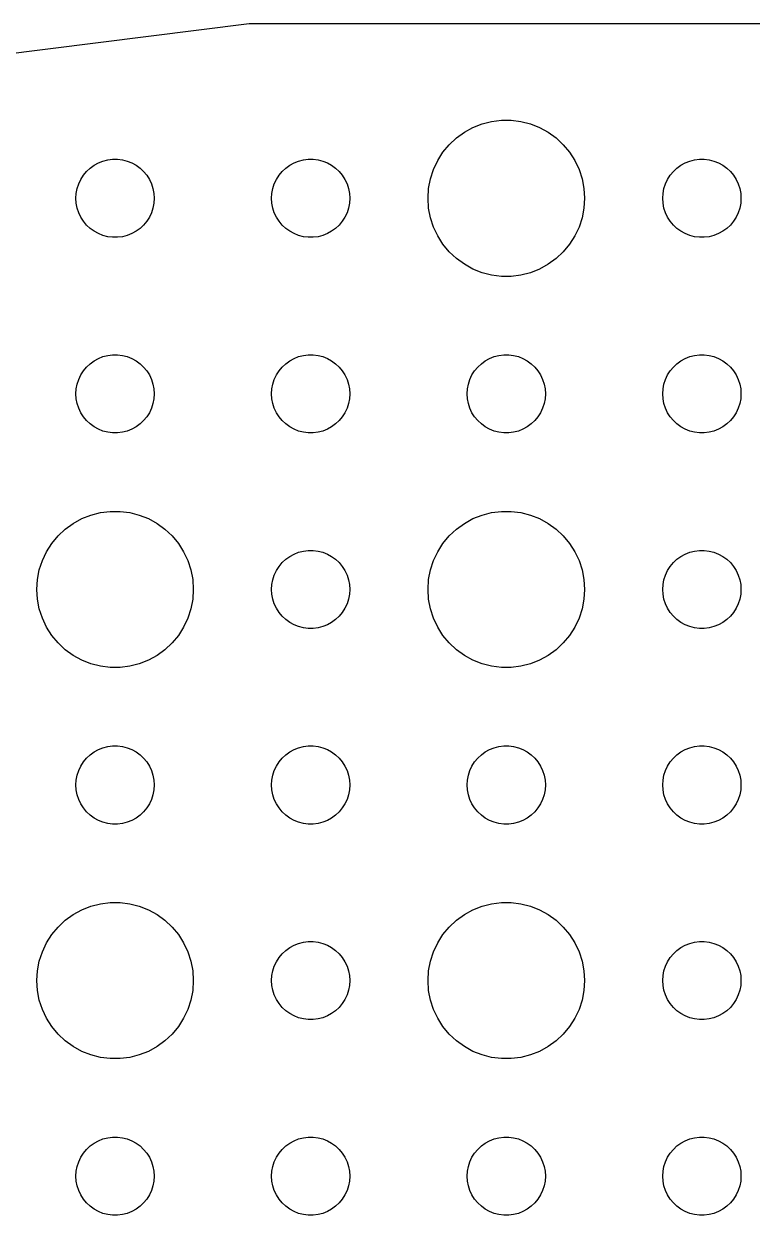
# Model space of a CAD drawing. Header units: metres. Extents: x -157 to 157, y -157 to 157.
# Drawn here: x -18.5 to 9.43, y 111 to 156.69 of the extents above; entities that cross this region are included whole.
import ezdxf

# ---------------------------------------------------------------- set-up
doc = ezdxf.new("R2010")
doc.units = ezdxf.units.M

msp = doc.modelspace()

# ---------------------------------------------------------------- linework, layer by layer
for p, q in [((-9.85811, 156.69), (-29.4189, 154.219)), ((9.85811, 156.69), (-9.85811, 156.69)), ((-1.60747, 152.533), (-1.27733, 152.714)), ((-1.27733, 152.714), (-0.92705, 152.853)), ((-0.92705, 152.853), (-0.56213, 152.947)), ((-0.56213, 152.947), (-0.18837, 152.994)), ((-0.18837, 152.994), (0.18837, 152.994)), ((0.18837, 152.994), (0.56213, 152.947)), ((0.56213, 152.947), (0.92705, 152.853)), ((0.92705, 152.853), (1.27733, 152.714)), ((1.27733, 152.714), (1.60747, 152.533)), ((-2.1869, 152.054), (-1.91226, 152.312)), ((-1.91226, 152.312), (-1.60747, 152.533)), ((1.60747, 152.533), (1.91226, 152.312)), ((1.91226, 152.312), (2.1869, 152.054)), ((-2.62891, 151.445), (-2.42705, 151.763)), ((-2.42705, 151.763), (-2.1869, 152.054)), ((2.1869, 152.054), (2.42705, 151.763)), ((2.42705, 151.763), (2.62891, 151.445)), ((-15.9561, 151.156), (-15.8037, 151.266)), ((-15.8037, 151.266), (-15.6387, 151.357)), ((-15.6387, 151.357), (-15.4635, 151.427)), ((-15.4635, 151.427), (-15.2811, 151.473)), ((-15.2811, 151.473), (-15.0942, 151.497)), ((-15.0942, 151.497), (-14.9058, 151.497)), ((-14.9058, 151.497), (-14.7189, 151.473)), ((-14.7189, 151.473), (-14.5365, 151.427)), ((-14.5365, 151.427), (-14.3613, 151.357)), ((-14.3613, 151.357), (-14.1963, 151.266)), ((-14.1963, 151.266), (-14.0439, 151.156)), ((-8.45613, 151.156), (-8.30373, 151.266)), ((-8.30373, 151.266), (-8.13866, 151.357)), ((-8.13866, 151.357), (-7.96352, 151.427)), ((-7.96352, 151.427), (-7.78107, 151.473)), ((-7.78107, 151.473), (-7.59418, 151.497)), ((-7.59418, 151.497), (-7.40581, 151.497)), ((-7.40581, 151.497), (-7.21892, 151.473)), ((-7.21892, 151.473), (-7.03647, 151.427)), ((-7.03647, 151.427), (-6.86133, 151.357)), ((-6.86133, 151.357), (-6.69626, 151.266)), ((-6.69626, 151.266), (-6.54385, 151.156)), ((-2.78932, 151.104), (-2.62891, 151.445)), ((2.62891, 151.445), (2.78932, 151.104)), ((6.54385, 151.156), (6.69626, 151.266)), ((6.69626, 151.266), (6.86133, 151.357)), ((6.86133, 151.357), (7.03647, 151.427)), ((7.03647, 151.427), (7.21892, 151.473)), ((7.21892, 151.473), (7.40581, 151.497)), ((7.40581, 151.497), (7.59418, 151.497)), ((7.59418, 151.497), (7.78107, 151.473)), ((7.78107, 151.473), (7.96352, 151.427)), ((7.96352, 151.427), (8.13866, 151.357)), ((8.13866, 151.357), (8.30373, 151.266)), ((8.30373, 151.266), (8.45613, 151.156)), ((-16.3145, 150.723), (-16.2135, 150.882)), ((-16.2135, 150.882), (-16.0934, 151.027)), ((-16.0934, 151.027), (-15.9561, 151.156)), ((-14.0439, 151.156), (-13.9065, 151.027)), ((-13.9065, 151.027), (-13.7865, 150.882)), ((-13.7865, 150.882), (-13.6855, 150.723)), ((-8.81445, 150.723), (-8.71352, 150.882)), ((-8.71352, 150.882), (-8.59344, 151.027)), ((-8.59344, 151.027), (-8.45613, 151.156)), ((-6.54385, 151.156), (-6.40654, 151.027)), ((-6.40654, 151.027), (-6.28647, 150.882)), ((-6.28647, 150.882), (-6.18553, 150.723)), ((-2.90575, 150.746), (-2.78932, 151.104)), ((2.78932, 151.104), (2.90575, 150.746)), ((6.18553, 150.723), (6.28647, 150.882)), ((6.28647, 150.882), (6.40654, 151.027)), ((6.40654, 151.027), (6.54385, 151.156)), ((8.45613, 151.156), (8.59344, 151.027)), ((8.59344, 151.027), (8.71352, 150.882)), ((8.71352, 150.882), (8.81445, 150.723)), ((-16.4882, 150.188), (-16.4529, 150.373)), ((-16.4529, 150.373), (-16.3947, 150.552)), ((-16.3947, 150.552), (-16.3145, 150.723)), ((-13.6855, 150.723), (-13.6053, 150.552)), ((-13.6053, 150.552), (-13.5471, 150.373)), ((-13.5471, 150.373), (-13.5118, 150.188)), ((-8.98816, 150.188), (-8.95287, 150.373)), ((-8.95287, 150.373), (-8.89465, 150.552)), ((-8.89465, 150.552), (-8.81445, 150.723)), ((-6.18553, 150.723), (-6.10533, 150.552)), ((-6.10533, 150.552), (-6.04712, 150.373)), ((-6.04712, 150.373), (-6.01183, 150.188)), ((-3, 150), (-2.97633, 150.376)), ((-2.97633, 150.376), (-2.90575, 150.746)), ((2.90575, 150.746), (2.97633, 150.376)), ((2.97633, 150.376), (3, 150)), ((6.01183, 150.188), (6.04712, 150.373)), ((6.04712, 150.373), (6.10533, 150.552)), ((6.10533, 150.552), (6.18553, 150.723)), ((8.81445, 150.723), (8.89465, 150.552)), ((8.89465, 150.552), (8.95287, 150.373)), ((8.95287, 150.373), (8.98816, 150.188)), ((-16.5, 150), (-16.4882, 150.188)), ((-16.4882, 149.812), (-16.5, 150)), ((-13.5118, 150.188), (-13.5, 150)), ((-13.5, 150), (-13.5118, 149.812)), ((-9, 150), (-8.98816, 150.188)), ((-8.98816, 149.812), (-9, 150)), ((-6.01183, 150.188), (-6, 150)), ((-6, 150), (-6.01183, 149.812)), ((-2.97633, 149.624), (-3, 150)), ((3, 150), (2.97633, 149.624)), ((6, 150), (6.01183, 150.188)), ((6.01183, 149.812), (6, 150)), ((8.98816, 150.188), (9, 150)), ((9, 150), (8.98816, 149.812)), ((-16.4529, 149.627), (-16.4882, 149.812)), ((-16.3947, 149.448), (-16.4529, 149.627)), ((-16.3145, 149.277), (-16.3947, 149.448)), ((-13.6053, 149.448), (-13.6855, 149.277)), ((-13.5471, 149.627), (-13.6053, 149.448)), ((-13.5118, 149.812), (-13.5471, 149.627)), ((-8.95287, 149.627), (-8.98816, 149.812)), ((-8.89465, 149.448), (-8.95287, 149.627)), ((-8.81445, 149.277), (-8.89465, 149.448)), ((-6.10533, 149.448), (-6.18553, 149.277)), ((-6.04712, 149.627), (-6.10533, 149.448)), ((-6.01183, 149.812), (-6.04712, 149.627)), ((-2.90575, 149.254), (-2.97633, 149.624)), ((2.97633, 149.624), (2.90575, 149.254)), ((6.04712, 149.627), (6.01183, 149.812)), ((6.10533, 149.448), (6.04712, 149.627)), ((6.18553, 149.277), (6.10533, 149.448)), ((8.89465, 149.448), (8.81445, 149.277)), ((8.95287, 149.627), (8.89465, 149.448)), ((8.98816, 149.812), (8.95287, 149.627)), ((-16.2135, 149.118), (-16.3145, 149.277)), ((-16.0934, 148.973), (-16.2135, 149.118)), ((-15.9561, 148.844), (-16.0934, 148.973)), ((-13.9065, 148.973), (-14.0439, 148.844)), ((-13.7865, 149.118), (-13.9065, 148.973)), ((-13.6855, 149.277), (-13.7865, 149.118)), ((-8.71352, 149.118), (-8.81445, 149.277)), ((-8.59344, 148.973), (-8.71352, 149.118)), ((-8.45613, 148.844), (-8.59344, 148.973)), ((-6.40654, 148.973), (-6.54385, 148.844)), ((-6.28647, 149.118), (-6.40654, 148.973)), ((-6.18553, 149.277), (-6.28647, 149.118)), ((-2.78932, 148.896), (-2.90575, 149.254)), ((2.90575, 149.254), (2.78932, 148.896)), ((6.28647, 149.118), (6.18553, 149.277)), ((6.40654, 148.973), (6.28647, 149.118)), ((6.54385, 148.844), (6.40654, 148.973)), ((8.59344, 148.973), (8.45613, 148.844)), ((8.71352, 149.118), (8.59344, 148.973)), ((8.81445, 149.277), (8.71352, 149.118)), ((-15.8037, 148.734), (-15.9561, 148.844)), ((-15.6387, 148.643), (-15.8037, 148.734)), ((-15.4635, 148.573), (-15.6387, 148.643)), ((-15.2811, 148.527), (-15.4635, 148.573)), ((-15.0942, 148.503), (-15.2811, 148.527)), ((-14.9058, 148.503), (-15.0942, 148.503)), ((-14.7189, 148.527), (-14.9058, 148.503)), ((-14.5365, 148.573), (-14.7189, 148.527)), ((-14.3613, 148.643), (-14.5365, 148.573)), ((-14.1963, 148.734), (-14.3613, 148.643)), ((-14.0439, 148.844), (-14.1963, 148.734)), ((-8.30373, 148.734), (-8.45613, 148.844)), ((-8.13866, 148.643), (-8.30373, 148.734)), ((-7.96352, 148.573), (-8.13866, 148.643)), ((-7.78107, 148.527), (-7.96352, 148.573)), ((-7.59418, 148.503), (-7.78107, 148.527)), ((-7.40581, 148.503), (-7.59418, 148.503)), ((-7.21892, 148.527), (-7.40581, 148.503)), ((-7.03647, 148.573), (-7.21892, 148.527)), ((-6.86133, 148.643), (-7.03647, 148.573)), ((-6.69626, 148.734), (-6.86133, 148.643)), ((-6.54385, 148.844), (-6.69626, 148.734)), ((-2.62891, 148.555), (-2.78932, 148.896)), ((-2.42705, 148.237), (-2.62891, 148.555)), ((2.62891, 148.555), (2.42705, 148.237)), ((2.78932, 148.896), (2.62891, 148.555)), ((6.69626, 148.734), (6.54385, 148.844)), ((6.86133, 148.643), (6.69626, 148.734)), ((7.03647, 148.573), (6.86133, 148.643)), ((7.21892, 148.527), (7.03647, 148.573)), ((7.40581, 148.503), (7.21892, 148.527)), ((7.59418, 148.503), (7.40581, 148.503)), ((7.78107, 148.527), (7.59418, 148.503)), ((7.96352, 148.573), (7.78107, 148.527)), ((8.13866, 148.643), (7.96352, 148.573)), ((8.30373, 148.734), (8.13866, 148.643)), ((8.45613, 148.844), (8.30373, 148.734)), ((-2.1869, 147.946), (-2.42705, 148.237)), ((2.42705, 148.237), (2.1869, 147.946)), ((-1.91226, 147.688), (-2.1869, 147.946)), ((-1.60747, 147.467), (-1.91226, 147.688)), ((1.91226, 147.688), (1.60747, 147.467)), ((2.1869, 147.946), (1.91226, 147.688)), ((-1.27733, 147.286), (-1.60747, 147.467)), ((-0.92705, 147.147), (-1.27733, 147.286)), ((-0.56213, 147.053), (-0.92705, 147.147)), ((0.92705, 147.147), (0.56213, 147.053)), ((1.27733, 147.286), (0.92705, 147.147)), ((1.60747, 147.467), (1.27733, 147.286)), ((-0.18837, 147.006), (-0.56213, 147.053)), ((0.18837, 147.006), (-0.18837, 147.006)), ((0.56213, 147.053), (0.18837, 147.006)), ((-15.6387, 143.857), (-15.4635, 143.927)), ((-15.4635, 143.927), (-15.2811, 143.973)), ((-15.2811, 143.973), (-15.0942, 143.997)), ((-15.0942, 143.997), (-14.9058, 143.997)), ((-14.9058, 143.997), (-14.7189, 143.973)), ((-14.7189, 143.973), (-14.5365, 143.927)), ((-14.5365, 143.927), (-14.3613, 143.857)), ((-8.13866, 143.857), (-7.96352, 143.927)), ((-7.96352, 143.927), (-7.78107, 143.973)), ((-7.78107, 143.973), (-7.59418, 143.997)), ((-7.59418, 143.997), (-7.40581, 143.997)), ((-7.40581, 143.997), (-7.21892, 143.973)), ((-7.21892, 143.973), (-7.03647, 143.927)), ((-7.03647, 143.927), (-6.86133, 143.857)), ((-0.63866, 143.857), (-0.46352, 143.927)), ((-0.46352, 143.927), (-0.28107, 143.973)), ((-0.28107, 143.973), (-0.09418, 143.997)), ((-0.09418, 143.997), (0.09418, 143.997)), ((0.09418, 143.997), (0.28107, 143.973)), ((0.28107, 143.973), (0.46352, 143.927)), ((0.46352, 143.927), (0.63866, 143.857)), ((6.86133, 143.857), (7.03647, 143.927)), ((7.03647, 143.927), (7.21892, 143.973)), ((7.21892, 143.973), (7.40581, 143.997)), ((7.40581, 143.997), (7.59418, 143.997)), ((7.59418, 143.997), (7.78107, 143.973)), ((7.78107, 143.973), (7.96352, 143.927)), ((7.96352, 143.927), (8.13866, 143.857)), ((-16.2135, 143.382), (-16.0934, 143.527)), ((-16.0934, 143.527), (-15.9561, 143.656)), ((-15.9561, 143.656), (-15.8037, 143.766)), ((-15.8037, 143.766), (-15.6387, 143.857)), ((-14.3613, 143.857), (-14.1963, 143.766)), ((-14.1963, 143.766), (-14.0439, 143.656)), ((-14.0439, 143.656), (-13.9065, 143.527)), ((-13.9065, 143.527), (-13.7865, 143.382)), ((-8.71352, 143.382), (-8.59344, 143.527)), ((-8.59344, 143.527), (-8.45613, 143.656)), ((-8.45613, 143.656), (-8.30373, 143.766)), ((-8.30373, 143.766), (-8.13866, 143.857)), ((-6.86133, 143.857), (-6.69626, 143.766)), ((-6.69626, 143.766), (-6.54385, 143.656)), ((-6.54385, 143.656), (-6.40654, 143.527)), ((-6.40654, 143.527), (-6.28647, 143.382)), ((-1.21352, 143.382), (-1.09344, 143.527)), ((-1.09344, 143.527), (-0.95613, 143.656)), ((-0.95613, 143.656), (-0.80373, 143.766)), ((-0.80373, 143.766), (-0.63866, 143.857)), ((0.63866, 143.857), (0.80373, 143.766)), ((0.80373, 143.766), (0.95613, 143.656)), ((0.95613, 143.656), (1.09344, 143.527)), ((1.09344, 143.527), (1.21352, 143.382)), ((6.28647, 143.382), (6.40654, 143.527)), ((6.40654, 143.527), (6.54385, 143.656)), ((6.54385, 143.656), (6.69626, 143.766)), ((6.69626, 143.766), (6.86133, 143.857)), ((8.13866, 143.857), (8.30373, 143.766)), ((8.30373, 143.766), (8.45613, 143.656)), ((8.45613, 143.656), (8.59344, 143.527)), ((8.59344, 143.527), (8.71352, 143.382)), ((-16.4529, 142.873), (-16.3947, 143.052)), ((-16.3947, 143.052), (-16.3145, 143.223)), ((-16.3145, 143.223), (-16.2135, 143.382)), ((-13.7865, 143.382), (-13.6855, 143.223)), ((-13.6855, 143.223), (-13.6053, 143.052)), ((-13.6053, 143.052), (-13.5471, 142.873)), ((-8.95287, 142.873), (-8.89465, 143.052)), ((-8.89465, 143.052), (-8.81445, 143.223)), ((-8.81445, 143.223), (-8.71352, 143.382)), ((-6.28647, 143.382), (-6.18553, 143.223)), ((-6.18553, 143.223), (-6.10533, 143.052)), ((-6.10533, 143.052), (-6.04712, 142.873)), ((-1.45287, 142.873), (-1.39465, 143.052)), ((-1.39465, 143.052), (-1.31445, 143.223)), ((-1.31445, 143.223), (-1.21352, 143.382)), ((1.21352, 143.382), (1.31445, 143.223)), ((1.31445, 143.223), (1.39465, 143.052)), ((1.39465, 143.052), (1.45287, 142.873)), ((6.04712, 142.873), (6.10533, 143.052)), ((6.10533, 143.052), (6.18553, 143.223)), ((6.18553, 143.223), (6.28647, 143.382)), ((8.71352, 143.382), (8.81445, 143.223)), ((8.81445, 143.223), (8.89465, 143.052)), ((8.89465, 143.052), (8.95287, 142.873)), ((-16.5, 142.5), (-16.4882, 142.688)), ((-16.4882, 142.688), (-16.4529, 142.873)), ((-13.5471, 142.873), (-13.5118, 142.688)), ((-13.5118, 142.688), (-13.5, 142.5)), ((-9, 142.5), (-8.98816, 142.688)), ((-8.98816, 142.688), (-8.95287, 142.873)), ((-6.04712, 142.873), (-6.01183, 142.688)), ((-6.01183, 142.688), (-6, 142.5)), ((-1.5, 142.5), (-1.48816, 142.688)), ((-1.48816, 142.688), (-1.45287, 142.873)), ((1.45287, 142.873), (1.48816, 142.688)), ((1.48816, 142.688), (1.5, 142.5)), ((6, 142.5), (6.01183, 142.688)), ((6.01183, 142.688), (6.04712, 142.873)), ((8.95287, 142.873), (8.98816, 142.688)), ((8.98816, 142.688), (9, 142.5)), ((-16.4882, 142.312), (-16.5, 142.5)), ((-16.4529, 142.127), (-16.4882, 142.312)), ((-16.3947, 141.948), (-16.4529, 142.127)), ((-13.5471, 142.127), (-13.6053, 141.948)), ((-13.5118, 142.312), (-13.5471, 142.127)), ((-13.5, 142.5), (-13.5118, 142.312)), ((-8.98816, 142.312), (-9, 142.5)), ((-8.95287, 142.127), (-8.98816, 142.312)), ((-8.89465, 141.948), (-8.95287, 142.127)), ((-6.04712, 142.127), (-6.10533, 141.948)), ((-6.01183, 142.312), (-6.04712, 142.127)), ((-6, 142.5), (-6.01183, 142.312)), ((-1.48816, 142.312), (-1.5, 142.5)), ((-1.45287, 142.127), (-1.48816, 142.312)), ((-1.39465, 141.948), (-1.45287, 142.127)), ((1.45287, 142.127), (1.39465, 141.948)), ((1.48816, 142.312), (1.45287, 142.127)), ((1.5, 142.5), (1.48816, 142.312)), ((6.01183, 142.312), (6, 142.5)), ((6.04712, 142.127), (6.01183, 142.312)), ((6.10533, 141.948), (6.04712, 142.127)), ((8.95287, 142.127), (8.89465, 141.948)), ((8.98816, 142.312), (8.95287, 142.127)), ((9, 142.5), (8.98816, 142.312)), ((-16.3145, 141.777), (-16.3947, 141.948)), ((-16.2135, 141.618), (-16.3145, 141.777)), ((-13.6855, 141.777), (-13.7865, 141.618)), ((-13.6053, 141.948), (-13.6855, 141.777)), ((-8.81445, 141.777), (-8.89465, 141.948)), ((-8.71352, 141.618), (-8.81445, 141.777)), ((-6.18553, 141.777), (-6.28647, 141.618)), ((-6.10533, 141.948), (-6.18553, 141.777)), ((-1.31445, 141.777), (-1.39465, 141.948)), ((-1.21352, 141.618), (-1.31445, 141.777)), ((1.31445, 141.777), (1.21352, 141.618)), ((1.39465, 141.948), (1.31445, 141.777)), ((6.18553, 141.777), (6.10533, 141.948)), ((6.28647, 141.618), (6.18553, 141.777)), ((8.81445, 141.777), (8.71352, 141.618)), ((8.89465, 141.948), (8.81445, 141.777)), ((-16.0934, 141.473), (-16.2135, 141.618)), ((-15.9561, 141.344), (-16.0934, 141.473)), ((-15.8037, 141.234), (-15.9561, 141.344)), ((-15.6387, 141.143), (-15.8037, 141.234)), ((-14.1963, 141.234), (-14.3613, 141.143)), ((-14.0439, 141.344), (-14.1963, 141.234)), ((-13.9065, 141.473), (-14.0439, 141.344)), ((-13.7865, 141.618), (-13.9065, 141.473)), ((-8.59344, 141.473), (-8.71352, 141.618)), ((-8.45613, 141.344), (-8.59344, 141.473)), ((-8.30373, 141.234), (-8.45613, 141.344)), ((-8.13866, 141.143), (-8.30373, 141.234)), ((-6.69626, 141.234), (-6.86133, 141.143)), ((-6.54385, 141.344), (-6.69626, 141.234)), ((-6.40654, 141.473), (-6.54385, 141.344)), ((-6.28647, 141.618), (-6.40654, 141.473)), ((-1.09344, 141.473), (-1.21352, 141.618)), ((-0.95613, 141.344), (-1.09344, 141.473)), ((-0.80373, 141.234), (-0.95613, 141.344)), ((-0.63866, 141.143), (-0.80373, 141.234)), ((0.80373, 141.234), (0.63866, 141.143)), ((0.95613, 141.344), (0.80373, 141.234)), ((1.09344, 141.473), (0.95613, 141.344)), ((1.21352, 141.618), (1.09344, 141.473)), ((6.40654, 141.473), (6.28647, 141.618)), ((6.54385, 141.344), (6.40654, 141.473)), ((6.69626, 141.234), (6.54385, 141.344)), ((6.86133, 141.143), (6.69626, 141.234)), ((8.30373, 141.234), (8.13866, 141.143)), ((8.45613, 141.344), (8.30373, 141.234)), ((8.59344, 141.473), (8.45613, 141.344)), ((8.71352, 141.618), (8.59344, 141.473)), ((-15.4635, 141.073), (-15.6387, 141.143)), ((-15.2811, 141.027), (-15.4635, 141.073)), ((-15.0942, 141.003), (-15.2811, 141.027)), ((-14.9058, 141.003), (-15.0942, 141.003)), ((-14.7189, 141.027), (-14.9058, 141.003)), ((-14.5365, 141.073), (-14.7189, 141.027)), ((-14.3613, 141.143), (-14.5365, 141.073)), ((-7.96352, 141.073), (-8.13866, 141.143)), ((-7.78107, 141.027), (-7.96352, 141.073)), ((-7.59418, 141.003), (-7.78107, 141.027)), ((-7.40581, 141.003), (-7.59418, 141.003)), ((-7.21892, 141.027), (-7.40581, 141.003)), ((-7.03647, 141.073), (-7.21892, 141.027)), ((-6.86133, 141.143), (-7.03647, 141.073)), ((-0.46352, 141.073), (-0.63866, 141.143)), ((-0.28107, 141.027), (-0.46352, 141.073)), ((-0.09418, 141.003), (-0.28107, 141.027)), ((0.09418, 141.003), (-0.09418, 141.003)), ((0.28107, 141.027), (0.09418, 141.003)), ((0.46352, 141.073), (0.28107, 141.027)), ((0.63866, 141.143), (0.46352, 141.073)), ((7.03647, 141.073), (6.86133, 141.143)), ((7.21892, 141.027), (7.03647, 141.073)), ((7.40581, 141.003), (7.21892, 141.027)), ((7.59418, 141.003), (7.40581, 141.003)), ((7.78107, 141.027), (7.59418, 141.003)), ((7.96352, 141.073), (7.78107, 141.027)), ((8.13866, 141.143), (7.96352, 141.073)), ((-15.5621, 137.947), (-15.1884, 137.994)), ((-15.1884, 137.994), (-14.8116, 137.994)), ((-14.8116, 137.994), (-14.4379, 137.947)), ((-0.56213, 137.947), (-0.18837, 137.994)), ((-0.18837, 137.994), (0.18837, 137.994)), ((0.18837, 137.994), (0.56213, 137.947)), ((-16.9123, 137.312), (-16.6075, 137.533)), ((-16.6075, 137.533), (-16.2773, 137.714)), ((-16.2773, 137.714), (-15.927, 137.853)), ((-15.927, 137.853), (-15.5621, 137.947)), ((-14.4379, 137.947), (-14.0729, 137.853)), ((-14.0729, 137.853), (-13.7227, 137.714)), ((-13.7227, 137.714), (-13.3925, 137.533)), ((-13.3925, 137.533), (-13.0877, 137.312)), ((-1.91226, 137.312), (-1.60747, 137.533)), ((-1.60747, 137.533), (-1.27733, 137.714)), ((-1.27733, 137.714), (-0.92705, 137.853)), ((-0.92705, 137.853), (-0.56213, 137.947)), ((0.56213, 137.947), (0.92705, 137.853)), ((0.92705, 137.853), (1.27733, 137.714)), ((1.27733, 137.714), (1.60747, 137.533)), ((1.60747, 137.533), (1.91226, 137.312)), ((-17.1869, 137.054), (-16.9123, 137.312)), ((-13.0877, 137.312), (-12.8131, 137.054)), ((-2.1869, 137.054), (-1.91226, 137.312)), ((1.91226, 137.312), (2.1869, 137.054)), ((-17.6289, 136.445), (-17.427, 136.763)), ((-17.427, 136.763), (-17.1869, 137.054)), ((-12.8131, 137.054), (-12.5729, 136.763)), ((-12.5729, 136.763), (-12.3711, 136.445)), ((-2.62891, 136.445), (-2.42705, 136.763)), ((-2.42705, 136.763), (-2.1869, 137.054)), ((2.1869, 137.054), (2.42705, 136.763)), ((2.42705, 136.763), (2.62891, 136.445)), ((-17.7893, 136.104), (-17.6289, 136.445)), ((-12.3711, 136.445), (-12.2107, 136.104)), ((-8.59344, 136.027), (-8.45613, 136.156)), ((-8.45613, 136.156), (-8.30373, 136.266)), ((-8.30373, 136.266), (-8.13866, 136.357)), ((-8.13866, 136.357), (-7.96352, 136.427)), ((-7.96352, 136.427), (-7.78107, 136.473)), ((-7.78107, 136.473), (-7.59418, 136.497)), ((-7.59418, 136.497), (-7.40581, 136.497)), ((-7.40581, 136.497), (-7.21892, 136.473)), ((-7.21892, 136.473), (-7.03647, 136.427)), ((-7.03647, 136.427), (-6.86133, 136.357)), ((-6.86133, 136.357), (-6.69626, 136.266)), ((-6.69626, 136.266), (-6.54385, 136.156)), ((-6.54385, 136.156), (-6.40654, 136.027)), ((-2.78932, 136.104), (-2.62891, 136.445)), ((2.62891, 136.445), (2.78932, 136.104)), ((6.40654, 136.027), (6.54385, 136.156)), ((6.54385, 136.156), (6.69626, 136.266)), ((6.69626, 136.266), (6.86133, 136.357)), ((6.86133, 136.357), (7.03647, 136.427)), ((7.03647, 136.427), (7.21892, 136.473)), ((7.21892, 136.473), (7.40581, 136.497)), ((7.40581, 136.497), (7.59418, 136.497)), ((7.59418, 136.497), (7.78107, 136.473)), ((7.78107, 136.473), (7.96352, 136.427)), ((7.96352, 136.427), (8.13866, 136.357)), ((8.13866, 136.357), (8.30373, 136.266)), ((8.30373, 136.266), (8.45613, 136.156)), ((8.45613, 136.156), (8.59344, 136.027)), ((-17.9763, 135.376), (-17.9057, 135.746)), ((-17.9057, 135.746), (-17.7893, 136.104)), ((-12.2107, 136.104), (-12.0942, 135.746)), ((-12.0942, 135.746), (-12.0237, 135.376)), ((-8.89465, 135.552), (-8.81445, 135.723)), ((-8.81445, 135.723), (-8.71352, 135.882)), ((-8.71352, 135.882), (-8.59344, 136.027)), ((-6.40654, 136.027), (-6.28647, 135.882)), ((-6.28647, 135.882), (-6.18553, 135.723)), ((-6.18553, 135.723), (-6.10533, 135.552)), ((-2.97633, 135.376), (-2.90575, 135.746)), ((-2.90575, 135.746), (-2.78932, 136.104)), ((2.78932, 136.104), (2.90575, 135.746)), ((2.90575, 135.746), (2.97633, 135.376)), ((6.10533, 135.552), (6.18553, 135.723)), ((6.18553, 135.723), (6.28647, 135.882)), ((6.28647, 135.882), (6.40654, 136.027)), ((8.59344, 136.027), (8.71352, 135.882)), ((8.71352, 135.882), (8.81445, 135.723)), ((8.81445, 135.723), (8.89465, 135.552)), ((-18, 135), (-17.9763, 135.376)), ((-12.0237, 135.376), (-12, 135)), ((-8.98816, 135.188), (-8.95287, 135.373)), ((-8.95287, 135.373), (-8.89465, 135.552)), ((-6.10533, 135.552), (-6.04712, 135.373)), ((-6.04712, 135.373), (-6.01183, 135.188)), ((-3, 135), (-2.97633, 135.376)), ((2.97633, 135.376), (3, 135)), ((6.01183, 135.188), (6.04712, 135.373)), ((6.04712, 135.373), (6.10533, 135.552)), ((8.89465, 135.552), (8.95287, 135.373)), ((8.95287, 135.373), (8.98816, 135.188)), ((-17.9763, 134.624), (-18, 135)), ((-12, 135), (-12.0237, 134.624)), ((-9, 135), (-8.98816, 135.188)), ((-8.98816, 134.812), (-9, 135)), ((-8.95287, 134.627), (-8.98816, 134.812)), ((-6.01183, 134.812), (-6.04712, 134.627)), ((-6.01183, 135.188), (-6, 135)), ((-6, 135), (-6.01183, 134.812)), ((-2.97633, 134.624), (-3, 135)), ((3, 135), (2.97633, 134.624)), ((6, 135), (6.01183, 135.188)), ((6.01183, 134.812), (6, 135)), ((6.04712, 134.627), (6.01183, 134.812)), ((8.98816, 134.812), (8.95287, 134.627)), ((8.98816, 135.188), (9, 135)), ((9, 135), (8.98816, 134.812)), ((-17.9057, 134.254), (-17.9763, 134.624)), ((-12.0237, 134.624), (-12.0942, 134.254)), ((-8.89465, 134.448), (-8.95287, 134.627)), ((-8.81445, 134.277), (-8.89465, 134.448)), ((-6.10533, 134.448), (-6.18553, 134.277)), ((-6.04712, 134.627), (-6.10533, 134.448)), ((-2.90575, 134.254), (-2.97633, 134.624)), ((2.97633, 134.624), (2.90575, 134.254)), ((6.10533, 134.448), (6.04712, 134.627)), ((6.18553, 134.277), (6.10533, 134.448)), ((8.89465, 134.448), (8.81445, 134.277)), ((8.95287, 134.627), (8.89465, 134.448)), ((-17.7893, 133.896), (-17.9057, 134.254)), ((-17.6289, 133.555), (-17.7893, 133.896)), ((-12.2107, 133.896), (-12.3711, 133.555)), ((-12.0942, 134.254), (-12.2107, 133.896)), ((-8.71352, 134.118), (-8.81445, 134.277)), ((-8.59344, 133.973), (-8.71352, 134.118)), ((-8.45613, 133.844), (-8.59344, 133.973)), ((-6.40654, 133.973), (-6.54385, 133.844)), ((-6.28647, 134.118), (-6.40654, 133.973)), ((-6.18553, 134.277), (-6.28647, 134.118)), ((-2.78932, 133.896), (-2.90575, 134.254)), ((-2.62891, 133.555), (-2.78932, 133.896)), ((2.78932, 133.896), (2.62891, 133.555)), ((2.90575, 134.254), (2.78932, 133.896)), ((6.28647, 134.118), (6.18553, 134.277)), ((6.40654, 133.973), (6.28647, 134.118)), ((6.54385, 133.844), (6.40654, 133.973)), ((8.59344, 133.973), (8.45613, 133.844)), ((8.71352, 134.118), (8.59344, 133.973)), ((8.81445, 134.277), (8.71352, 134.118)), ((-17.427, 133.237), (-17.6289, 133.555)), ((-12.3711, 133.555), (-12.5729, 133.237)), ((-8.30373, 133.734), (-8.45613, 133.844)), ((-8.13866, 133.643), (-8.30373, 133.734)), ((-7.96352, 133.573), (-8.13866, 133.643)), ((-7.78107, 133.527), (-7.96352, 133.573)), ((-7.59418, 133.503), (-7.78107, 133.527)), ((-7.40581, 133.503), (-7.59418, 133.503)), ((-7.21892, 133.527), (-7.40581, 133.503)), ((-7.03647, 133.573), (-7.21892, 133.527)), ((-6.86133, 133.643), (-7.03647, 133.573)), ((-6.69626, 133.734), (-6.86133, 133.643)), ((-6.54385, 133.844), (-6.69626, 133.734)), ((-2.42705, 133.237), (-2.62891, 133.555)), ((2.62891, 133.555), (2.42705, 133.237)), ((6.69626, 133.734), (6.54385, 133.844)), ((6.86133, 133.643), (6.69626, 133.734)), ((7.03647, 133.573), (6.86133, 133.643)), ((7.21892, 133.527), (7.03647, 133.573)), ((7.40581, 133.503), (7.21892, 133.527)), ((7.59418, 133.503), (7.40581, 133.503)), ((7.78107, 133.527), (7.59418, 133.503)), ((7.96352, 133.573), (7.78107, 133.527)), ((8.13866, 133.643), (7.96352, 133.573)), ((8.30373, 133.734), (8.13866, 133.643)), ((8.45613, 133.844), (8.30373, 133.734)), ((-17.1869, 132.946), (-17.427, 133.237)), ((-12.5729, 133.237), (-12.8131, 132.946)), ((-2.1869, 132.946), (-2.42705, 133.237)), ((2.42705, 133.237), (2.1869, 132.946)), ((-16.9123, 132.688), (-17.1869, 132.946)), ((-16.6075, 132.467), (-16.9123, 132.688)), ((-13.0877, 132.688), (-13.3925, 132.467)), ((-12.8131, 132.946), (-13.0877, 132.688)), ((-1.91226, 132.688), (-2.1869, 132.946)), ((-1.60747, 132.467), (-1.91226, 132.688)), ((1.91226, 132.688), (1.60747, 132.467)), ((2.1869, 132.946), (1.91226, 132.688)), ((-16.2773, 132.286), (-16.6075, 132.467)), ((-15.927, 132.147), (-16.2773, 132.286)), ((-15.5621, 132.053), (-15.927, 132.147)), ((-15.1884, 132.006), (-15.5621, 132.053)), ((-14.4379, 132.053), (-14.8116, 132.006)), ((-14.0729, 132.147), (-14.4379, 132.053)), ((-13.7227, 132.286), (-14.0729, 132.147)), ((-13.3925, 132.467), (-13.7227, 132.286)), ((-1.27733, 132.286), (-1.60747, 132.467)), ((-0.92705, 132.147), (-1.27733, 132.286)), ((-0.56213, 132.053), (-0.92705, 132.147)), ((-0.18837, 132.006), (-0.56213, 132.053)), ((0.56213, 132.053), (0.18837, 132.006)), ((0.92705, 132.147), (0.56213, 132.053)), ((1.27733, 132.286), (0.92705, 132.147)), ((1.60747, 132.467), (1.27733, 132.286)), ((-14.8116, 132.006), (-15.1884, 132.006)), ((0.18837, 132.006), (-0.18837, 132.006)), ((-15.8037, 128.766), (-15.6387, 128.857)), ((-15.6387, 128.857), (-15.4635, 128.927)), ((-15.4635, 128.927), (-15.2811, 128.973)), ((-15.2811, 128.973), (-15.0942, 128.997)), ((-15.0942, 128.997), (-14.9058, 128.997)), ((-14.9058, 128.997), (-14.7189, 128.973)), ((-14.7189, 128.973), (-14.5365, 128.927)), ((-14.5365, 128.927), (-14.3613, 128.857)), ((-14.3613, 128.857), (-14.1963, 128.766)), ((-8.30373, 128.766), (-8.13866, 128.857)), ((-8.13866, 128.857), (-7.96352, 128.927)), ((-7.96352, 128.927), (-7.78107, 128.973)), ((-7.78107, 128.973), (-7.59418, 128.997)), ((-7.59418, 128.997), (-7.40581, 128.997)), ((-7.40581, 128.997), (-7.21892, 128.973)), ((-7.21892, 128.973), (-7.03647, 128.927)), ((-7.03647, 128.927), (-6.86133, 128.857)), ((-6.86133, 128.857), (-6.69626, 128.766)), ((-0.80373, 128.766), (-0.63866, 128.857)), ((-0.63866, 128.857), (-0.46352, 128.927)), ((-0.46352, 128.927), (-0.28107, 128.973)), ((-0.28107, 128.973), (-0.09418, 128.997)), ((-0.09418, 128.997), (0.09418, 128.997)), ((0.09418, 128.997), (0.28107, 128.973)), ((0.28107, 128.973), (0.46352, 128.927)), ((0.46352, 128.927), (0.63866, 128.857)), ((0.63866, 128.857), (0.80373, 128.766)), ((6.69626, 128.766), (6.86133, 128.857)), ((6.86133, 128.857), (7.03647, 128.927)), ((7.03647, 128.927), (7.21892, 128.973)), ((7.21892, 128.973), (7.40581, 128.997)), ((7.40581, 128.997), (7.59418, 128.997)), ((7.59418, 128.997), (7.78107, 128.973)), ((7.78107, 128.973), (7.96352, 128.927)), ((7.96352, 128.927), (8.13866, 128.857)), ((8.13866, 128.857), (8.30373, 128.766)), ((-16.3145, 128.223), (-16.2135, 128.382)), ((-16.2135, 128.382), (-16.0934, 128.527)), ((-16.0934, 128.527), (-15.9561, 128.656)), ((-15.9561, 128.656), (-15.8037, 128.766)), ((-14.1963, 128.766), (-14.0439, 128.656)), ((-14.0439, 128.656), (-13.9065, 128.527)), ((-13.9065, 128.527), (-13.7865, 128.382)), ((-13.7865, 128.382), (-13.6855, 128.223)), ((-8.81445, 128.223), (-8.71352, 128.382)), ((-8.71352, 128.382), (-8.59344, 128.527)), ((-8.59344, 128.527), (-8.45613, 128.656)), ((-8.45613, 128.656), (-8.30373, 128.766)), ((-6.69626, 128.766), (-6.54385, 128.656)), ((-6.54385, 128.656), (-6.40654, 128.527)), ((-6.40654, 128.527), (-6.28647, 128.382)), ((-6.28647, 128.382), (-6.18553, 128.223)), ((-1.31445, 128.223), (-1.21352, 128.382)), ((-1.21352, 128.382), (-1.09344, 128.527)), ((-1.09344, 128.527), (-0.95613, 128.656)), ((-0.95613, 128.656), (-0.80373, 128.766)), ((0.80373, 128.766), (0.95613, 128.656)), ((0.95613, 128.656), (1.09344, 128.527)), ((1.09344, 128.527), (1.21352, 128.382)), ((1.21352, 128.382), (1.31445, 128.223)), ((6.18553, 128.223), (6.28647, 128.382)), ((6.28647, 128.382), (6.40654, 128.527)), ((6.40654, 128.527), (6.54385, 128.656)), ((6.54385, 128.656), (6.69626, 128.766)), ((8.30373, 128.766), (8.45613, 128.656)), ((8.45613, 128.656), (8.59344, 128.527)), ((8.59344, 128.527), (8.71352, 128.382)), ((8.71352, 128.382), (8.81445, 128.223)), ((-16.4529, 127.873), (-16.3947, 128.052)), ((-16.3947, 128.052), (-16.3145, 128.223)), ((-13.6855, 128.223), (-13.6053, 128.052)), ((-13.6053, 128.052), (-13.5471, 127.873)), ((-8.95287, 127.873), (-8.89465, 128.052)), ((-8.89465, 128.052), (-8.81445, 128.223)), ((-6.18553, 128.223), (-6.10533, 128.052)), ((-6.10533, 128.052), (-6.04712, 127.873)), ((-1.45287, 127.873), (-1.39465, 128.052)), ((-1.39465, 128.052), (-1.31445, 128.223)), ((1.31445, 128.223), (1.39465, 128.052)), ((1.39465, 128.052), (1.45287, 127.873)), ((6.04712, 127.873), (6.10533, 128.052)), ((6.10533, 128.052), (6.18553, 128.223)), ((8.81445, 128.223), (8.89465, 128.052)), ((8.89465, 128.052), (8.95287, 127.873)), ((-16.5, 127.5), (-16.4882, 127.688)), ((-16.4882, 127.312), (-16.5, 127.5)), ((-16.4882, 127.688), (-16.4529, 127.873)), ((-13.5471, 127.873), (-13.5118, 127.688)), ((-13.5118, 127.688), (-13.5, 127.5)), ((-13.5, 127.5), (-13.5118, 127.312)), ((-9, 127.5), (-8.98816, 127.688)), ((-8.98816, 127.312), (-9, 127.5)), ((-8.98816, 127.688), (-8.95287, 127.873)), ((-6.04712, 127.873), (-6.01183, 127.688)), ((-6.01183, 127.688), (-6, 127.5)), ((-6, 127.5), (-6.01183, 127.312)), ((-1.5, 127.5), (-1.48816, 127.688)), ((-1.48816, 127.312), (-1.5, 127.5)), ((-1.48816, 127.688), (-1.45287, 127.873)), ((1.45287, 127.873), (1.48816, 127.688)), ((1.48816, 127.688), (1.5, 127.5)), ((1.5, 127.5), (1.48816, 127.312)), ((6, 127.5), (6.01183, 127.688)), ((6.01183, 127.312), (6, 127.5)), ((6.01183, 127.688), (6.04712, 127.873)), ((8.95287, 127.873), (8.98816, 127.688)), ((8.98816, 127.688), (9, 127.5)), ((9, 127.5), (8.98816, 127.312)), ((-16.4529, 127.127), (-16.4882, 127.312)), ((-16.3947, 126.948), (-16.4529, 127.127)), ((-13.5471, 127.127), (-13.6053, 126.948)), ((-13.5118, 127.312), (-13.5471, 127.127)), ((-8.95287, 127.127), (-8.98816, 127.312)), ((-8.89465, 126.948), (-8.95287, 127.127)), ((-6.04712, 127.127), (-6.10533, 126.948)), ((-6.01183, 127.312), (-6.04712, 127.127)), ((-1.45287, 127.127), (-1.48816, 127.312)), ((-1.39465, 126.948), (-1.45287, 127.127)), ((1.45287, 127.127), (1.39465, 126.948)), ((1.48816, 127.312), (1.45287, 127.127)), ((6.04712, 127.127), (6.01183, 127.312)), ((6.10533, 126.948), (6.04712, 127.127)), ((8.95287, 127.127), (8.89465, 126.948)), ((8.98816, 127.312), (8.95287, 127.127)), ((-16.3145, 126.777), (-16.3947, 126.948)), ((-16.2135, 126.618), (-16.3145, 126.777)), ((-16.0934, 126.473), (-16.2135, 126.618)), ((-13.7865, 126.618), (-13.9065, 126.473)), ((-13.6855, 126.777), (-13.7865, 126.618)), ((-13.6053, 126.948), (-13.6855, 126.777)), ((-8.81445, 126.777), (-8.89465, 126.948)), ((-8.71352, 126.618), (-8.81445, 126.777)), ((-8.59344, 126.473), (-8.71352, 126.618)), ((-6.28647, 126.618), (-6.40654, 126.473)), ((-6.18553, 126.777), (-6.28647, 126.618)), ((-6.10533, 126.948), (-6.18553, 126.777)), ((-1.31445, 126.777), (-1.39465, 126.948)), ((-1.21352, 126.618), (-1.31445, 126.777)), ((-1.09344, 126.473), (-1.21352, 126.618)), ((1.21352, 126.618), (1.09344, 126.473)), ((1.31445, 126.777), (1.21352, 126.618)), ((1.39465, 126.948), (1.31445, 126.777)), ((6.18553, 126.777), (6.10533, 126.948)), ((6.28647, 126.618), (6.18553, 126.777)), ((6.40654, 126.473), (6.28647, 126.618)), ((8.71352, 126.618), (8.59344, 126.473)), ((8.81445, 126.777), (8.71352, 126.618)), ((8.89465, 126.948), (8.81445, 126.777)), ((-15.9561, 126.344), (-16.0934, 126.473)), ((-15.8037, 126.234), (-15.9561, 126.344)), ((-15.6387, 126.143), (-15.8037, 126.234)), ((-15.4635, 126.073), (-15.6387, 126.143)), ((-14.3613, 126.143), (-14.5365, 126.073)), ((-14.1963, 126.234), (-14.3613, 126.143)), ((-14.0439, 126.344), (-14.1963, 126.234)), ((-13.9065, 126.473), (-14.0439, 126.344)), ((-8.45613, 126.344), (-8.59344, 126.473)), ((-8.30373, 126.234), (-8.45613, 126.344)), ((-8.13866, 126.143), (-8.30373, 126.234)), ((-7.96352, 126.073), (-8.13866, 126.143)), ((-6.86133, 126.143), (-7.03647, 126.073)), ((-6.69626, 126.234), (-6.86133, 126.143)), ((-6.54385, 126.344), (-6.69626, 126.234)), ((-6.40654, 126.473), (-6.54385, 126.344)), ((-0.95613, 126.344), (-1.09344, 126.473)), ((-0.80373, 126.234), (-0.95613, 126.344)), ((-0.63866, 126.143), (-0.80373, 126.234)), ((-0.46352, 126.073), (-0.63866, 126.143)), ((0.63866, 126.143), (0.46352, 126.073)), ((0.80373, 126.234), (0.63866, 126.143)), ((0.95613, 126.344), (0.80373, 126.234)), ((1.09344, 126.473), (0.95613, 126.344)), ((6.54385, 126.344), (6.40654, 126.473)), ((6.69626, 126.234), (6.54385, 126.344)), ((6.86133, 126.143), (6.69626, 126.234)), ((7.03647, 126.073), (6.86133, 126.143)), ((8.13866, 126.143), (7.96352, 126.073)), ((8.30373, 126.234), (8.13866, 126.143)), ((8.45613, 126.344), (8.30373, 126.234)), ((8.59344, 126.473), (8.45613, 126.344)), ((-15.2811, 126.027), (-15.4635, 126.073)), ((-15.0942, 126.003), (-15.2811, 126.027)), ((-14.9058, 126.003), (-15.0942, 126.003)), ((-14.7189, 126.027), (-14.9058, 126.003)), ((-14.5365, 126.073), (-14.7189, 126.027)), ((-7.78107, 126.027), (-7.96352, 126.073)), ((-7.59418, 126.003), (-7.78107, 126.027)), ((-7.40581, 126.003), (-7.59418, 126.003)), ((-7.21892, 126.027), (-7.40581, 126.003)), ((-7.03647, 126.073), (-7.21892, 126.027)), ((-0.28107, 126.027), (-0.46352, 126.073)), ((-0.09418, 126.003), (-0.28107, 126.027)), ((0.09418, 126.003), (-0.09418, 126.003)), ((0.28107, 126.027), (0.09418, 126.003)), ((0.46352, 126.073), (0.28107, 126.027)), ((7.21892, 126.027), (7.03647, 126.073)), ((7.40581, 126.003), (7.21892, 126.027)), ((7.59418, 126.003), (7.40581, 126.003)), ((7.78107, 126.027), (7.59418, 126.003)), ((7.96352, 126.073), (7.78107, 126.027)), ((-15.927, 122.853), (-15.5621, 122.947)), ((-15.5621, 122.947), (-15.1884, 122.994)), ((-15.1884, 122.994), (-14.8116, 122.994)), ((-14.8116, 122.994), (-14.4379, 122.947)), ((-14.4379, 122.947), (-14.0729, 122.853)), ((-0.92705, 122.853), (-0.56213, 122.947)), ((-0.56213, 122.947), (-0.18837, 122.994)), ((-0.18837, 122.994), (0.18837, 122.994)), ((0.18837, 122.994), (0.56213, 122.947)), ((0.56213, 122.947), (0.92705, 122.853)), ((-16.9123, 122.312), (-16.6075, 122.533)), ((-16.6075, 122.533), (-16.2773, 122.714)), ((-16.2773, 122.714), (-15.927, 122.853)), ((-14.0729, 122.853), (-13.7227, 122.714)), ((-13.7227, 122.714), (-13.3925, 122.533)), ((-13.3925, 122.533), (-13.0877, 122.312)), ((-1.91226, 122.312), (-1.60747, 122.533)), ((-1.60747, 122.533), (-1.27733, 122.714)), ((-1.27733, 122.714), (-0.92705, 122.853)), ((0.92705, 122.853), (1.27733, 122.714)), ((1.27733, 122.714), (1.60747, 122.533)), ((1.60747, 122.533), (1.91226, 122.312)), ((-17.427, 121.763), (-17.1869, 122.054)), ((-17.1869, 122.054), (-16.9123, 122.312)), ((-13.0877, 122.312), (-12.8131, 122.054)), ((-12.8131, 122.054), (-12.5729, 121.763)), ((-2.42705, 121.763), (-2.1869, 122.054)), ((-2.1869, 122.054), (-1.91226, 122.312)), ((1.91226, 122.312), (2.1869, 122.054)), ((2.1869, 122.054), (2.42705, 121.763)), ((-17.6289, 121.445), (-17.427, 121.763)), ((-12.5729, 121.763), (-12.3711, 121.445)), ((-2.62891, 121.445), (-2.42705, 121.763)), ((2.42705, 121.763), (2.62891, 121.445)), ((-17.9057, 120.746), (-17.7893, 121.104)), ((-17.7893, 121.104), (-17.6289, 121.445)), ((-12.3711, 121.445), (-12.2107, 121.104)), ((-12.2107, 121.104), (-12.0942, 120.746)), ((-8.59344, 121.027), (-8.45613, 121.156)), ((-8.45613, 121.156), (-8.30373, 121.266)), ((-8.30373, 121.266), (-8.13866, 121.357)), ((-8.13866, 121.357), (-7.96352, 121.427)), ((-7.96352, 121.427), (-7.78107, 121.473)), ((-7.78107, 121.473), (-7.59418, 121.497)), ((-7.59418, 121.497), (-7.40581, 121.497)), ((-7.40581, 121.497), (-7.21892, 121.473)), ((-7.21892, 121.473), (-7.03647, 121.427)), ((-7.03647, 121.427), (-6.86133, 121.357)), ((-6.86133, 121.357), (-6.69626, 121.266)), ((-6.69626, 121.266), (-6.54385, 121.156)), ((-6.54385, 121.156), (-6.40654, 121.027)), ((-2.90575, 120.746), (-2.78932, 121.104)), ((-2.78932, 121.104), (-2.62891, 121.445)), ((2.62891, 121.445), (2.78932, 121.104)), ((2.78932, 121.104), (2.90575, 120.746)), ((6.40654, 121.027), (6.54385, 121.156)), ((6.54385, 121.156), (6.69626, 121.266)), ((6.69626, 121.266), (6.86133, 121.357)), ((6.86133, 121.357), (7.03647, 121.427)), ((7.03647, 121.427), (7.21892, 121.473)), ((7.21892, 121.473), (7.40581, 121.497)), ((7.40581, 121.497), (7.59418, 121.497)), ((7.59418, 121.497), (7.78107, 121.473)), ((7.78107, 121.473), (7.96352, 121.427)), ((7.96352, 121.427), (8.13866, 121.357)), ((8.13866, 121.357), (8.30373, 121.266)), ((8.30373, 121.266), (8.45613, 121.156)), ((8.45613, 121.156), (8.59344, 121.027)), ((-17.9763, 120.376), (-17.9057, 120.746)), ((-12.0942, 120.746), (-12.0237, 120.376)), ((-8.89465, 120.552), (-8.81445, 120.723)), ((-8.81445, 120.723), (-8.71352, 120.882)), ((-8.71352, 120.882), (-8.59344, 121.027)), ((-6.40654, 121.027), (-6.28647, 120.882)), ((-6.28647, 120.882), (-6.18553, 120.723)), ((-6.18553, 120.723), (-6.10533, 120.552)), ((-2.97633, 120.376), (-2.90575, 120.746)), ((2.90575, 120.746), (2.97633, 120.376)), ((6.10533, 120.552), (6.18553, 120.723)), ((6.18553, 120.723), (6.28647, 120.882)), ((6.28647, 120.882), (6.40654, 121.027)), ((8.59344, 121.027), (8.71352, 120.882)), ((8.71352, 120.882), (8.81445, 120.723)), ((8.81445, 120.723), (8.89465, 120.552)), ((-18, 120), (-17.9763, 120.376)), ((-12.0237, 120.376), (-12, 120)), ((-9, 120), (-8.98816, 120.188)), ((-8.98816, 120.188), (-8.95287, 120.373)), ((-8.95287, 120.373), (-8.89465, 120.552)), ((-6.10533, 120.552), (-6.04712, 120.373)), ((-6.04712, 120.373), (-6.01183, 120.188)), ((-6.01183, 120.188), (-6, 120)), ((-3, 120), (-2.97633, 120.376)), ((2.97633, 120.376), (3, 120)), ((6, 120), (6.01183, 120.188)), ((6.01183, 120.188), (6.04712, 120.373)), ((6.04712, 120.373), (6.10533, 120.552)), ((8.89465, 120.552), (8.95287, 120.373)), ((8.95287, 120.373), (8.98816, 120.188)), ((8.98816, 120.188), (9, 120)), ((-17.9763, 119.624), (-18, 120)), ((-12, 120), (-12.0237, 119.624)), ((-8.98816, 119.812), (-9, 120)), ((-8.95287, 119.627), (-8.98816, 119.812)), ((-6.01183, 119.812), (-6.04712, 119.627)), ((-6, 120), (-6.01183, 119.812)), ((-2.97633, 119.624), (-3, 120)), ((3, 120), (2.97633, 119.624)), ((6.01183, 119.812), (6, 120)), ((6.04712, 119.627), (6.01183, 119.812)), ((8.98816, 119.812), (8.95287, 119.627)), ((9, 120), (8.98816, 119.812)), ((-17.9057, 119.254), (-17.9763, 119.624)), ((-17.7893, 118.896), (-17.9057, 119.254)), ((-12.0942, 119.254), (-12.2107, 118.896)), ((-12.0237, 119.624), (-12.0942, 119.254)), ((-8.89465, 119.448), (-8.95287, 119.627)), ((-8.81445, 119.277), (-8.89465, 119.448)), ((-8.71352, 119.118), (-8.81445, 119.277)), ((-6.18553, 119.277), (-6.28647, 119.118)), ((-6.10533, 119.448), (-6.18553, 119.277)), ((-6.04712, 119.627), (-6.10533, 119.448)), ((-2.90575, 119.254), (-2.97633, 119.624)), ((-2.78932, 118.896), (-2.90575, 119.254)), ((2.90575, 119.254), (2.78932, 118.896)), ((2.97633, 119.624), (2.90575, 119.254)), ((6.10533, 119.448), (6.04712, 119.627)), ((6.18553, 119.277), (6.10533, 119.448)), ((6.28647, 119.118), (6.18553, 119.277)), ((8.81445, 119.277), (8.71352, 119.118)), ((8.89465, 119.448), (8.81445, 119.277)), ((8.95287, 119.627), (8.89465, 119.448)), ((-17.6289, 118.555), (-17.7893, 118.896)), ((-12.2107, 118.896), (-12.3711, 118.555)), ((-8.59344, 118.973), (-8.71352, 119.118)), ((-8.45613, 118.844), (-8.59344, 118.973)), ((-8.30373, 118.734), (-8.45613, 118.844)), ((-6.54385, 118.844), (-6.69626, 118.734)), ((-6.40654, 118.973), (-6.54385, 118.844)), ((-6.28647, 119.118), (-6.40654, 118.973)), ((-2.62891, 118.555), (-2.78932, 118.896)), ((2.78932, 118.896), (2.62891, 118.555)), ((6.40654, 118.973), (6.28647, 119.118)), ((6.54385, 118.844), (6.40654, 118.973)), ((6.69626, 118.734), (6.54385, 118.844)), ((8.45613, 118.844), (8.30373, 118.734)), ((8.59344, 118.973), (8.45613, 118.844)), ((8.71352, 119.118), (8.59344, 118.973)), ((-17.427, 118.237), (-17.6289, 118.555)), ((-12.3711, 118.555), (-12.5729, 118.237)), ((-8.13866, 118.643), (-8.30373, 118.734)), ((-7.96352, 118.573), (-8.13866, 118.643)), ((-7.78107, 118.527), (-7.96352, 118.573)), ((-7.59418, 118.503), (-7.78107, 118.527)), ((-7.40581, 118.503), (-7.59418, 118.503)), ((-7.21892, 118.527), (-7.40581, 118.503)), ((-7.03647, 118.573), (-7.21892, 118.527)), ((-6.86133, 118.643), (-7.03647, 118.573)), ((-6.69626, 118.734), (-6.86133, 118.643)), ((-2.42705, 118.237), (-2.62891, 118.555)), ((2.62891, 118.555), (2.42705, 118.237)), ((6.86133, 118.643), (6.69626, 118.734)), ((7.03647, 118.573), (6.86133, 118.643)), ((7.21892, 118.527), (7.03647, 118.573)), ((7.40581, 118.503), (7.21892, 118.527)), ((7.59418, 118.503), (7.40581, 118.503)), ((7.78107, 118.527), (7.59418, 118.503)), ((7.96352, 118.573), (7.78107, 118.527)), ((8.13866, 118.643), (7.96352, 118.573)), ((8.30373, 118.734), (8.13866, 118.643)), ((-17.1869, 117.946), (-17.427, 118.237)), ((-16.9123, 117.688), (-17.1869, 117.946)), ((-12.8131, 117.946), (-13.0877, 117.688)), ((-12.5729, 118.237), (-12.8131, 117.946)), ((-2.1869, 117.946), (-2.42705, 118.237)), ((-1.91226, 117.688), (-2.1869, 117.946)), ((2.1869, 117.946), (1.91226, 117.688)), ((2.42705, 118.237), (2.1869, 117.946)), ((-16.6075, 117.467), (-16.9123, 117.688)), ((-16.2773, 117.286), (-16.6075, 117.467)), ((-13.3925, 117.467), (-13.7227, 117.286)), ((-13.0877, 117.688), (-13.3925, 117.467)), ((-1.60747, 117.467), (-1.91226, 117.688)), ((-1.27733, 117.286), (-1.60747, 117.467)), ((1.60747, 117.467), (1.27733, 117.286)), ((1.91226, 117.688), (1.60747, 117.467)), ((-15.927, 117.147), (-16.2773, 117.286)), ((-15.5621, 117.053), (-15.927, 117.147)), ((-15.1884, 117.006), (-15.5621, 117.053)), ((-14.8116, 117.006), (-15.1884, 117.006)), ((-14.4379, 117.053), (-14.8116, 117.006)), ((-14.0729, 117.147), (-14.4379, 117.053)), ((-13.7227, 117.286), (-14.0729, 117.147)), ((-0.92705, 117.147), (-1.27733, 117.286)), ((-0.56213, 117.053), (-0.92705, 117.147)), ((-0.18837, 117.006), (-0.56213, 117.053)), ((0.18837, 117.006), (-0.18837, 117.006)), ((0.56213, 117.053), (0.18837, 117.006)), ((0.92705, 117.147), (0.56213, 117.053)), ((1.27733, 117.286), (0.92705, 117.147)), ((-15.9561, 113.656), (-15.8037, 113.766)), ((-15.8037, 113.766), (-15.6387, 113.857)), ((-15.6387, 113.857), (-15.4635, 113.927)), ((-15.4635, 113.927), (-15.2811, 113.973)), ((-15.2811, 113.973), (-15.0942, 113.997)), ((-15.0942, 113.997), (-14.9058, 113.997)), ((-14.9058, 113.997), (-14.7189, 113.973)), ((-14.7189, 113.973), (-14.5365, 113.927)), ((-14.5365, 113.927), (-14.3613, 113.857)), ((-14.3613, 113.857), (-14.1963, 113.766)), ((-14.1963, 113.766), (-14.0439, 113.656)), ((-8.45613, 113.656), (-8.30373, 113.766)), ((-8.30373, 113.766), (-8.13866, 113.857)), ((-8.13866, 113.857), (-7.96352, 113.927)), ((-7.96352, 113.927), (-7.78107, 113.973)), ((-7.78107, 113.973), (-7.59418, 113.997)), ((-7.59418, 113.997), (-7.40581, 113.997)), ((-7.40581, 113.997), (-7.21892, 113.973)), ((-7.21892, 113.973), (-7.03647, 113.927)), ((-7.03647, 113.927), (-6.86133, 113.857)), ((-6.86133, 113.857), (-6.69626, 113.766)), ((-6.69626, 113.766), (-6.54385, 113.656)), ((-0.95613, 113.656), (-0.80373, 113.766)), ((-0.80373, 113.766), (-0.63866, 113.857)), ((-0.63866, 113.857), (-0.46352, 113.927)), ((-0.46352, 113.927), (-0.28107, 113.973)), ((-0.28107, 113.973), (-0.09418, 113.997)), ((-0.09418, 113.997), (0.09418, 113.997)), ((0.09418, 113.997), (0.28107, 113.973)), ((0.28107, 113.973), (0.46352, 113.927)), ((0.46352, 113.927), (0.63866, 113.857)), ((0.63866, 113.857), (0.80373, 113.766)), ((0.80373, 113.766), (0.95613, 113.656)), ((6.54385, 113.656), (6.69626, 113.766)), ((6.69626, 113.766), (6.86133, 113.857)), ((6.86133, 113.857), (7.03647, 113.927)), ((7.03647, 113.927), (7.21892, 113.973)), ((7.21892, 113.973), (7.40581, 113.997)), ((7.40581, 113.997), (7.59418, 113.997)), ((7.59418, 113.997), (7.78107, 113.973)), ((7.78107, 113.973), (7.96352, 113.927)), ((7.96352, 113.927), (8.13866, 113.857)), ((8.13866, 113.857), (8.30373, 113.766)), ((8.30373, 113.766), (8.45613, 113.656)), ((-16.3145, 113.223), (-16.2135, 113.382)), ((-16.2135, 113.382), (-16.0934, 113.527)), ((-16.0934, 113.527), (-15.9561, 113.656)), ((-14.0439, 113.656), (-13.9065, 113.527)), ((-13.9065, 113.527), (-13.7865, 113.382)), ((-13.7865, 113.382), (-13.6855, 113.223)), ((-8.81445, 113.223), (-8.71352, 113.382)), ((-8.71352, 113.382), (-8.59344, 113.527)), ((-8.59344, 113.527), (-8.45613, 113.656)), ((-6.54385, 113.656), (-6.40654, 113.527)), ((-6.40654, 113.527), (-6.28647, 113.382)), ((-6.28647, 113.382), (-6.18553, 113.223)), ((-1.31445, 113.223), (-1.21352, 113.382)), ((-1.21352, 113.382), (-1.09344, 113.527)), ((-1.09344, 113.527), (-0.95613, 113.656)), ((0.95613, 113.656), (1.09344, 113.527)), ((1.09344, 113.527), (1.21352, 113.382)), ((1.21352, 113.382), (1.31445, 113.223)), ((6.18553, 113.223), (6.28647, 113.382)), ((6.28647, 113.382), (6.40654, 113.527)), ((6.40654, 113.527), (6.54385, 113.656)), ((8.45613, 113.656), (8.59344, 113.527)), ((8.59344, 113.527), (8.71352, 113.382)), ((8.71352, 113.382), (8.81445, 113.223)), ((-16.4882, 112.688), (-16.4529, 112.873)), ((-16.4529, 112.873), (-16.3947, 113.052)), ((-16.3947, 113.052), (-16.3145, 113.223)), ((-13.6855, 113.223), (-13.6053, 113.052)), ((-13.6053, 113.052), (-13.5471, 112.873)), ((-13.5471, 112.873), (-13.5118, 112.688)), ((-8.98816, 112.688), (-8.95287, 112.873)), ((-8.95287, 112.873), (-8.89465, 113.052)), ((-8.89465, 113.052), (-8.81445, 113.223)), ((-6.18553, 113.223), (-6.10533, 113.052)), ((-6.10533, 113.052), (-6.04712, 112.873)), ((-6.04712, 112.873), (-6.01183, 112.688)), ((-1.48816, 112.688), (-1.45287, 112.873)), ((-1.45287, 112.873), (-1.39465, 113.052)), ((-1.39465, 113.052), (-1.31445, 113.223)), ((1.31445, 113.223), (1.39465, 113.052)), ((1.39465, 113.052), (1.45287, 112.873)), ((1.45287, 112.873), (1.48816, 112.688)), ((6.01183, 112.688), (6.04712, 112.873)), ((6.04712, 112.873), (6.10533, 113.052)), ((6.10533, 113.052), (6.18553, 113.223)), ((8.81445, 113.223), (8.89465, 113.052)), ((8.89465, 113.052), (8.95287, 112.873)), ((8.95287, 112.873), (8.98816, 112.688)), ((-16.5, 112.5), (-16.4882, 112.688)), ((-16.4882, 112.312), (-16.5, 112.5)), ((-13.5118, 112.688), (-13.5, 112.5)), ((-13.5, 112.5), (-13.5118, 112.312)), ((-9, 112.5), (-8.98816, 112.688)), ((-8.98816, 112.312), (-9, 112.5)), ((-6.01183, 112.688), (-6, 112.5)), ((-6, 112.5), (-6.01183, 112.312)), ((-1.5, 112.5), (-1.48816, 112.688)), ((-1.48816, 112.312), (-1.5, 112.5)), ((1.48816, 112.688), (1.5, 112.5)), ((1.5, 112.5), (1.48816, 112.312)), ((6, 112.5), (6.01183, 112.688)), ((6.01183, 112.312), (6, 112.5)), ((8.98816, 112.688), (9, 112.5)), ((9, 112.5), (8.98816, 112.312)), ((-16.4529, 112.127), (-16.4882, 112.312)), ((-16.3947, 111.948), (-16.4529, 112.127)), ((-16.3145, 111.777), (-16.3947, 111.948)), ((-13.6053, 111.948), (-13.6855, 111.777)), ((-13.5471, 112.127), (-13.6053, 111.948)), ((-13.5118, 112.312), (-13.5471, 112.127)), ((-8.95287, 112.127), (-8.98816, 112.312)), ((-8.89465, 111.948), (-8.95287, 112.127)), ((-8.81445, 111.777), (-8.89465, 111.948)), ((-6.10533, 111.948), (-6.18553, 111.777)), ((-6.04712, 112.127), (-6.10533, 111.948)), ((-6.01183, 112.312), (-6.04712, 112.127)), ((-1.45287, 112.127), (-1.48816, 112.312)), ((-1.39465, 111.948), (-1.45287, 112.127)), ((-1.31445, 111.777), (-1.39465, 111.948)), ((1.39465, 111.948), (1.31445, 111.777)), ((1.45287, 112.127), (1.39465, 111.948)), ((1.48816, 112.312), (1.45287, 112.127)), ((6.04712, 112.127), (6.01183, 112.312)), ((6.10533, 111.948), (6.04712, 112.127)), ((6.18553, 111.777), (6.10533, 111.948)), ((8.89465, 111.948), (8.81445, 111.777)), ((8.95287, 112.127), (8.89465, 111.948)), ((8.98816, 112.312), (8.95287, 112.127)), ((-16.2135, 111.618), (-16.3145, 111.777)), ((-16.0934, 111.473), (-16.2135, 111.618)), ((-13.7865, 111.618), (-13.9065, 111.473)), ((-13.6855, 111.777), (-13.7865, 111.618)), ((-8.71352, 111.618), (-8.81445, 111.777)), ((-8.59344, 111.473), (-8.71352, 111.618)), ((-6.28647, 111.618), (-6.40654, 111.473)), ((-6.18553, 111.777), (-6.28647, 111.618)), ((-1.21352, 111.618), (-1.31445, 111.777)), ((-1.09344, 111.473), (-1.21352, 111.618)), ((1.21352, 111.618), (1.09344, 111.473)), ((1.31445, 111.777), (1.21352, 111.618)), ((6.28647, 111.618), (6.18553, 111.777)), ((6.40654, 111.473), (6.28647, 111.618)), ((8.71352, 111.618), (8.59344, 111.473)), ((8.81445, 111.777), (8.71352, 111.618)), ((-15.9561, 111.344), (-16.0934, 111.473)), ((-15.8037, 111.234), (-15.9561, 111.344)), ((-15.6387, 111.143), (-15.8037, 111.234)), ((-15.4635, 111.073), (-15.6387, 111.143)), ((-15.2811, 111.027), (-15.4635, 111.073)), ((-15.0942, 111.003), (-15.2811, 111.027)), ((-14.7189, 111.027), (-14.9058, 111.003)), ((-14.5365, 111.073), (-14.7189, 111.027)), ((-14.3613, 111.143), (-14.5365, 111.073)), ((-14.1963, 111.234), (-14.3613, 111.143)), ((-14.0439, 111.344), (-14.1963, 111.234)), ((-13.9065, 111.473), (-14.0439, 111.344)), ((-8.45613, 111.344), (-8.59344, 111.473)), ((-8.30373, 111.234), (-8.45613, 111.344)), ((-8.13866, 111.143), (-8.30373, 111.234)), ((-7.96352, 111.073), (-8.13866, 111.143)), ((-7.78107, 111.027), (-7.96352, 111.073)), ((-7.59418, 111.003), (-7.78107, 111.027)), ((-7.21892, 111.027), (-7.40581, 111.003)), ((-7.03647, 111.073), (-7.21892, 111.027)), ((-6.86133, 111.143), (-7.03647, 111.073)), ((-6.69626, 111.234), (-6.86133, 111.143)), ((-6.54385, 111.344), (-6.69626, 111.234)), ((-6.40654, 111.473), (-6.54385, 111.344)), ((-0.95613, 111.344), (-1.09344, 111.473)), ((-0.80373, 111.234), (-0.95613, 111.344)), ((-0.63866, 111.143), (-0.80373, 111.234)), ((-0.46352, 111.073), (-0.63866, 111.143)), ((-0.28107, 111.027), (-0.46352, 111.073)), ((-0.09418, 111.003), (-0.28107, 111.027)), ((0.28107, 111.027), (0.09418, 111.003)), ((0.46352, 111.073), (0.28107, 111.027)), ((0.63866, 111.143), (0.46352, 111.073)), ((0.80373, 111.234), (0.63866, 111.143)), ((0.95613, 111.344), (0.80373, 111.234)), ((1.09344, 111.473), (0.95613, 111.344)), ((6.54385, 111.344), (6.40654, 111.473)), ((6.69626, 111.234), (6.54385, 111.344)), ((6.86133, 111.143), (6.69626, 111.234)), ((7.03647, 111.073), (6.86133, 111.143)), ((7.21892, 111.027), (7.03647, 111.073)), ((7.40581, 111.003), (7.21892, 111.027)), ((7.78107, 111.027), (7.59418, 111.003)), ((7.96352, 111.073), (7.78107, 111.027)), ((8.13866, 111.143), (7.96352, 111.073)), ((8.30373, 111.234), (8.13866, 111.143)), ((8.45613, 111.344), (8.30373, 111.234)), ((8.59344, 111.473), (8.45613, 111.344)), ((-14.9058, 111.003), (-15.0942, 111.003)), ((-7.40581, 111.003), (-7.59418, 111.003)), ((0.09418, 111.003), (-0.09418, 111.003)), ((7.59418, 111.003), (7.40581, 111.003))]:
    msp.add_line(p, q)

doc.saveas('drawing.dxf')
